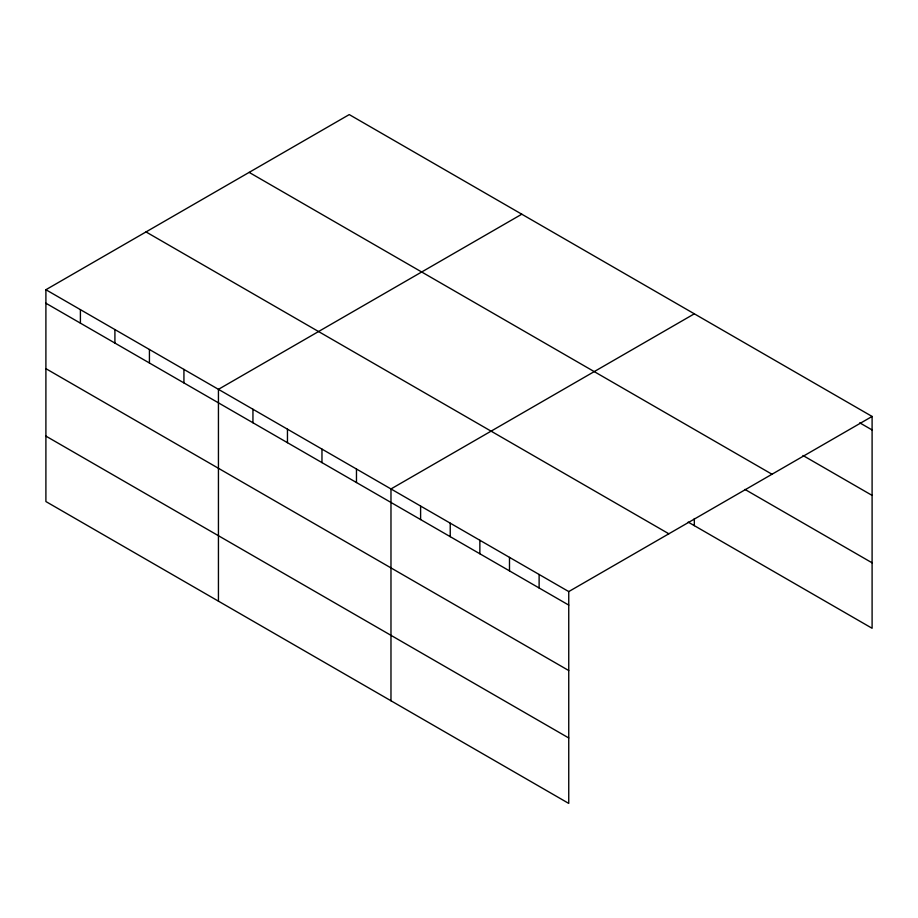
<?xml version="1.0" encoding="UTF-8"?>
<svg xmlns="http://www.w3.org/2000/svg" width="918" height="918" viewBox="0 0 918 918"><rect width="100%" height="100%" fill="white"/><g stroke="black" fill="none" stroke-linecap="round" stroke-linejoin="round"><path stroke-width="1.38" d="M688.167 522.09L872.1 628.279L872.1 416.451L349.253 114.589L45.9 289.721L45.9 501.549L568.747 803.411L568.747 591.582L45.9 289.721M521.791 214.204L218.438 389.335L218.438 601.164M694.329 313.818L390.976 488.95L390.976 700.778M568.747 591.582L872.1 416.451M859.753 422.831L872.1 429.957M802.963 455.489L872.1 495.399M249.145 172.377L771.992 474.239M744.946 489.42L872.1 562.826M146.008 231.921L668.855 533.794M45.9 303.227L568.747 605.088M45.9 368.669L568.747 670.542M45.9 436.107L568.747 737.969M694.329 518.532L694.329 525.647M539.118 574.484L539.118 587.99M509.49 557.375L509.49 570.881M479.862 540.266L479.862 553.772M450.233 523.168L450.233 536.674M420.605 506.059L420.605 519.565M356.471 469.029L356.471 482.535M321.966 449.109L321.966 462.615M287.46 429.188L287.46 442.694M252.943 409.256L252.943 422.762M183.933 369.415L183.933 382.921M149.427 349.494L149.427 363M114.911 329.562L114.911 343.068M80.405 309.641L80.405 323.147"/></g></svg>
